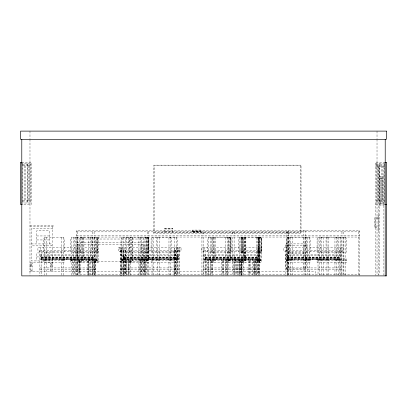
<?xml version="1.0" encoding="UTF-8"?>
<svg xmlns="http://www.w3.org/2000/svg" width="407" height="407" viewBox="0 0 407 407"><rect width="100%" height="100%" fill="white"/><g stroke="black" fill="none" stroke-linecap="round" stroke-linejoin="round"><path stroke-width="0.31" stroke-dasharray="2.04 1.53" d="M31.909 270.726L32.392 266.32L31.939 265.685L31.939 264.402L32.392 263.945L32.392 262.479M52.3 270.726L52.783 266.32L52.325 265.685L52.325 264.402L52.783 263.945L52.783 226.679M123.336 259.223L176.862 259.223L176.913 258.491L123.336 258.491M123.336 257.819L177.172 257.819L177.218 257.092L123.336 257.092M176.862 259.223L176.913 258.491M177.172 257.819L177.218 257.092M125.132 255.621L124.384 259.702L125.132 256.369L123.642 256.369L122.894 259.702L123.642 255.621M177.503 255.621L176.755 259.702L177.503 256.369M120.34 259.702L178.241 259.702L178.988 255.621L120.34 255.621M178.241 259.702L178.988 256.369L175.992 256.369M30.454 270.726L29.97 266.32L30.428 265.685L30.428 264.402L29.97 263.945L32.392 263.945M50.844 270.726L50.361 266.32L50.814 265.685L50.814 264.402L50.361 263.945L50.361 262.479M49.985 271.367L50.621 270.726L52.523 270.726L53.159 271.367M21.785 162.307L31.415 162.307L31.415 204.319L21.785 204.319M385.215 162.307L375.585 162.307L375.585 275.259M20.966 163.604L31.415 163.604M375.585 163.604L386.034 163.604M22.482 164.698L30.474 164.698M376.526 164.698L384.518 164.698M22.868 165.791L27.264 165.791M27.651 165.791L30.474 165.791M376.526 165.791L379.349 165.791M379.736 165.791L384.132 165.791M375.585 166.438L384.808 166.438M378.352 168.071L379.171 168.071L379.171 274.262L378.352 274.262M379.171 176.546L383.882 176.546M380.107 178.347L382.951 178.347M22.868 200.834L27.264 200.834M27.651 200.834L30.474 200.834M376.526 200.834L379.349 200.834M379.736 200.834L384.132 200.834M22.482 201.928L30.474 201.928M376.526 201.928L384.518 201.928M20.966 203.017L31.415 203.017M375.585 203.017L386.034 203.017M380.107 203.297L382.951 203.297M375.585 204.319L385.215 204.319M379.171 205.103L383.882 205.103M379.171 215.466L378.189 215.466L378.189 230.108L379.171 230.108M378.189 217.842L374.308 217.842L374.308 227.737L378.189 227.737M378.189 218.651L375.122 218.651L375.122 226.923L378.189 226.923M29.97 225.392L53.693 225.392L53.159 226.679L29.97 226.679M52.783 228.235L31.258 228.235L31.258 260.923L52.783 260.923M164.672 228.714L172.782 228.714M164.672 229.004L172.782 229.004M192.414 231.115L200.519 231.115M164.672 231.578L172.782 231.578M192.414 231.517L200.519 231.517M192.414 231.715L200.519 231.715M76.277 231.858L359.778 231.858M153.795 232.061L301.038 232.061M153.795 232.443L301.038 232.443M76.277 235.628L359.778 235.628M36.681 235.948L49.344 235.948M76.277 237.047L359.778 237.047M146.744 237.388A1.653 1.542 -90 0 1 148.29 239.041L148.921 239.041L148.921 251.053A1.653 1.542 -90 0 1 147.375 252.706L122.71 252.706A1.653 1.653 0 0 1 121.057 251.053L121.057 239.041A1.653 1.653 0 0 1 122.71 237.388M213.009 252.706A1.653 1.516 -90 0 1 211.487 251.053L211.487 239.041L212.184 239.041A1.653 1.516 -90 0 1 213.7 237.388M228.851 237.388A1.653 1.516 -90 0 1 230.367 239.041L231.064 239.041L231.064 251.053A1.653 1.516 -90 0 1 229.543 252.706L209.254 252.706A1.653 1.653 0 0 1 207.601 251.053L207.601 239.041A1.653 1.653 0 0 1 209.254 237.388M242.353 252.706A1.653 1.435 -90 0 1 240.924 251.053L240.924 239.041L241.794 239.041A1.653 1.435 -90 0 1 243.228 237.388M243.584 252.706A1.653 1.536 -90 0 1 242.048 251.053L242.048 239.041L242.689 239.041A1.653 1.536 -90 0 1 244.231 237.388L244.215 262.434M257.316 237.388A1.653 1.435 -90 0 1 258.75 239.041L259.62 239.041A1.653 1.435 -90 0 0 258.191 237.388L258.165 275.259M259.681 262.434L259.681 237.388A1.653 1.536 -90 0 1 261.187 239.041L261.828 239.041L261.828 251.053A1.653 1.536 -90 0 1 260.292 252.706L240.176 252.706A1.653 1.653 0 0 1 238.522 251.053L238.522 239.041A1.653 1.653 0 0 1 240.176 237.388M36.681 239.942L49.344 239.942M76.994 242.74L144.495 242.74M31.258 243.935L51.552 243.935L51.552 245.864L31.258 245.864M76.994 244.597L144.495 244.597M285.821 245.645L306.405 245.645M343.376 247.39L283.76 247.39L283.76 250.32L343.376 250.32M81.237 237.388A1.653 1.435 -90 0 0 79.803 239.041L79.803 251.053L80.678 251.053A1.653 1.435 -90 0 0 82.107 252.706M96.2 252.706A1.653 1.435 -90 0 0 97.629 251.053L98.504 251.053A1.653 1.435 -90 0 1 97.07 252.706L72.39 252.706A1.653 1.653 0 0 1 70.737 251.053L70.737 239.041A1.653 1.653 0 0 1 72.39 237.388M130.606 262.434L130.606 237.388A1.653 1.542 -90 0 0 129.095 239.041L129.095 251.053L129.726 251.053A1.653 1.542 -90 0 0 131.273 252.706M146.744 252.706A1.653 1.542 -90 0 0 148.29 251.053L148.921 251.053M211.487 251.053L212.184 251.053A1.653 1.516 -90 0 0 213.7 252.706M228.851 252.706A1.653 1.516 -90 0 0 230.367 251.053L231.064 251.053M240.924 251.053L241.794 251.053A1.653 1.435 -90 0 0 243.228 252.706M242.048 251.053L242.689 251.053A1.653 1.536 -90 0 0 244.231 252.706M257.316 252.706A1.653 1.435 -90 0 0 258.75 251.053L259.62 251.053A1.653 1.435 -90 0 1 258.191 252.706M259.651 252.706A1.653 1.536 -90 0 0 261.187 251.053L261.828 251.053M39.886 254.874L95.533 254.874M120.34 254.874L178.988 254.874M203.79 254.874L259.442 254.874M285.745 254.874L341.392 254.874M39.886 255.621L95.533 255.621M203.79 255.621L259.442 255.621M285.745 255.621L341.392 255.621M39.886 256.369L41.382 256.369M94.042 256.369L95.533 256.369M121.841 256.369L123.336 256.369M203.79 256.369L205.286 256.369M257.946 256.369L259.442 256.369M285.745 256.369L287.24 256.369M339.896 256.369L341.392 256.369M36.681 256.929L49.344 256.929M41.382 257.092L94.042 257.092M205.286 257.092L257.946 257.092M287.24 257.092L339.896 257.092M41.382 257.407L94.042 257.407M123.336 257.407L177.152 257.407M205.286 257.407L257.946 257.407M287.24 257.407L339.896 257.407M41.382 257.504L94.042 257.504M123.336 257.504L177.238 257.504M205.286 257.504L257.946 257.504M287.24 257.504L339.896 257.504M41.382 257.819L94.042 257.819M205.286 257.819L257.946 257.819M287.24 257.819L339.896 257.819M41.382 258.491L94.042 258.491M205.286 258.491L257.946 258.491M287.24 258.491L339.896 258.491M41.382 258.811L94.042 258.811M123.336 258.811L176.842 258.811M205.286 258.811L257.946 258.811M287.24 258.811L339.896 258.811M39.886 258.954L96.815 258.933L96.815 260.678M120.34 258.954L178.241 258.954M203.79 258.954L260.526 258.933L260.526 260.678M285.745 258.954L346.632 258.933L346.632 262.434L317.089 262.434L317.089 258.933M41.382 259.223L94.042 259.223M205.286 259.223L257.946 259.223M287.24 259.223L339.896 259.223M41.382 259.244L94.042 259.244M205.286 259.244L257.946 259.244M287.24 259.244L339.896 259.244M39.886 259.702L95.533 259.702M203.79 259.702L259.442 259.702M285.745 259.702L341.392 259.702M43.691 260.678L64.275 260.678M70.737 260.678L97.685 260.678M121.057 260.678L148.041 260.678M151.104 260.678L177.152 260.678M230.199 260.678L204.553 260.678L204.553 258.933M260.953 260.678L232.163 260.678L232.163 258.933M286.162 260.678L310.134 260.678M317.089 260.678L346.632 260.678M78.77 261.762L77.513 261.762L77.513 244.597M79.614 261.762L141.875 261.762M144.002 261.762L142.745 261.762L142.745 244.597M29.97 262.479L52.783 262.479M50.361 263.945L52.783 263.945M30.428 264.402L31.939 264.402M50.814 264.402L52.325 264.402M30.428 265.685L31.939 265.685M50.814 265.685L52.325 265.685M29.97 266.32L32.392 266.32M50.361 266.32L52.783 266.32M39.886 267.933L95.533 267.933M120.34 267.933L178.988 267.933M203.79 267.933L259.442 267.933M285.745 267.933L341.392 267.933M39.886 269.429L95.533 269.429M120.34 269.429L178.988 269.429M203.79 269.429L259.442 269.429M285.745 269.429L341.392 269.429M76.277 274.471L359.778 274.471M32.769 271.367L32.133 270.726L30.23 270.726L29.599 271.367L315.166 271.367L315.166 275.325M384.518 163.604L384.518 203.017M384.132 164.698L384.132 201.928M383.882 166.438L383.882 275.259M382.951 176.546L382.951 205.103M382.839 165.791L382.839 200.834M382.066 178.347L382.066 203.297M381.15 165.791L381.15 200.834M380.988 178.347L380.988 203.297M380.107 176.546L380.107 205.103M379.736 164.698L379.736 201.928M379.349 163.604L379.349 203.017M378.52 165.791L378.52 200.834M378.352 166.438L378.352 275.259M377.431 165.791L377.431 200.834M377.019 131.11L377.019 138.675M377.019 139.306L377.019 275.259M376.526 163.604L376.526 203.017M359.778 275.417L359.778 230.433L76.277 230.433L76.277 275.417M358.358 231.858L358.358 235.628M358.358 237.047L358.358 274.471M345.691 275.259L345.691 237.388L318.03 237.388L318.03 275.259M344.978 258.933L344.978 260.678M343.91 237.388L343.91 275.259M343.386 231.858L343.386 235.628M343.386 237.047L343.386 274.471M342.185 250.32L342.185 251.796L284.951 251.796L284.951 250.32M341.966 231.858L341.966 235.628M341.966 237.047L341.966 274.471M341.392 250.32L341.392 275.89M341.061 258.933L341.061 262.434M340.598 247.39L340.598 250.32M340.115 237.388L340.115 275.259M339.896 250.32L339.896 275.89M339.402 258.933L339.402 260.678M338.334 237.388L338.334 275.259M337.673 258.933L337.673 262.434M336.726 237.388L336.726 275.259M336.019 258.933L336.019 260.678M334.951 237.388L334.951 275.259M328.77 237.388L328.77 275.259M327.701 258.933L327.701 260.678M326.989 237.388L326.989 275.259M326.048 258.933L326.048 262.434M323.194 237.388L323.194 275.259M322.13 258.933L322.13 260.678M321.418 237.388L321.418 275.259M320.472 258.933L320.472 262.434M319.81 237.388L319.81 275.259M318.742 258.933L318.742 260.678M310.134 258.933L310.134 262.434L286.162 262.434L286.162 258.933M309.193 275.259L309.193 237.388L287.108 237.388L287.108 275.259M308.481 258.933L308.481 260.678M307.412 237.388L307.412 275.259M306.746 258.933L306.746 262.434M306.405 247.39L306.405 243.89L285.821 243.89L285.821 247.39M305.805 237.388L305.805 275.259M305.464 230.433L305.464 268.935L286.762 268.935L286.762 230.433M305.092 258.933L305.092 260.678M304.751 245.645L304.751 247.39M304.024 237.388L304.024 275.259M303.683 230.433L303.683 268.935M300.473 231.873L300.473 165.7L154.365 165.7L154.365 231.873M292.272 237.388L292.272 275.259M291.203 258.933L291.203 260.678M290.496 237.388L290.496 275.259M289.55 258.933L289.55 262.434M288.884 237.388L288.884 275.259M288.751 231.858L288.751 235.628M288.751 237.047L288.751 274.471M288.543 230.433L288.543 268.935M287.82 258.933L287.82 260.678M287.474 245.645L287.474 247.39M287.332 231.858L287.332 235.628M287.332 237.047L287.332 274.471M287.24 250.32L287.24 275.89M286.538 247.39L286.538 250.32M285.745 250.32L285.745 275.89M261.187 239.041L261.187 251.053M260.953 237.388L260.953 262.434M260.424 258.933L260.424 262.434M260.231 250.32L260.231 251.796L203.001 251.796L203.001 250.32M259.946 237.388L259.946 262.434M259.544 260.678L259.544 262.434M259.442 250.32L259.442 275.89M259.3 237.388L259.3 262.434M259.198 260.678L259.198 275.259M259.106 258.933L259.106 262.434M258.806 237.388L258.806 262.434M258.75 239.041L258.75 251.053M258.643 247.39L258.643 250.32M258.542 260.678L258.542 275.259M258.14 237.388L258.14 262.434M257.946 250.32L257.946 275.89M257.89 260.678L257.89 262.434M257.712 258.933L257.712 262.434M257.545 260.678L257.545 275.259M257.453 258.933L257.453 260.678M257.265 237.388L257.265 262.434M257.107 258.933L257.107 260.678M256.888 260.678L256.888 275.259M256.385 237.388L256.385 275.259M255.535 260.678L255.535 275.259M255.352 260.678L255.352 262.434M255.026 260.678L255.026 275.259M254.899 258.933L254.884 275.259M254.37 260.678L254.37 275.259M253.993 260.678L253.993 275.259M253.373 260.678L253.373 275.259M252.752 258.933L252.716 275.259M250.753 260.678L250.753 275.259M250.208 258.933L250.208 262.434M249.862 260.678L249.862 275.259M249.211 260.678L249.211 275.259M248.326 260.678L248.326 275.259M247.949 258.933L247.949 260.678M245.869 237.388L245.869 262.434M245.223 237.388L245.223 262.434M245.029 237.388L245.029 262.434M244.154 237.388L244.154 262.434M243.813 260.678L243.813 262.434M243.569 262.434L243.569 237.388A1.653 1.536 -90 0 0 242.048 239.041M243.488 237.388L243.467 275.259M242.811 260.678L242.811 275.259M242.689 239.041L242.689 251.053M242.613 237.388L242.613 262.434M242.241 260.678L242.241 262.434M242.145 258.933L242.16 262.434M241.794 239.041L241.794 251.053M241.244 237.388L241.244 275.259M241.158 260.678L241.158 275.259M240.883 260.678L240.883 275.259M240.7 260.678L240.7 262.434M240.232 260.678L240.232 275.259M240.176 258.933L240.176 260.678M239.886 258.933L239.886 262.434M239.464 275.259L239.464 237.388L261.599 237.388L261.599 262.434L232.382 262.434L232.382 258.933M239.341 260.678L239.341 275.259M239.296 260.678L239.296 275.259M238.639 260.678L238.639 275.259M238.522 258.933L238.522 262.434M237.642 260.678L237.642 275.259M236.986 260.678L236.986 275.259M236.691 258.933L236.691 260.678M236.101 260.678L236.101 275.259M235.76 258.933L235.76 262.434M235.658 258.933L235.658 260.678M235.21 260.678L235.21 275.259M234.559 260.678L234.559 275.259M234.117 231.858L234.117 235.628M234.117 237.047L234.117 274.471M233.669 260.678L233.669 275.259M232.987 258.933L232.987 260.678M232.697 231.858L232.697 235.628M232.697 237.047L232.697 274.471M230.367 239.041L230.367 251.053M230.199 237.388L230.199 262.434M229.665 258.933L229.665 260.678M229.538 258.933L229.538 262.434M229.268 237.388L229.268 262.434M228.683 258.933L228.673 262.434M228.566 237.388L228.566 262.434M228.296 260.678L228.296 275.259M228.185 258.933L228.185 262.434M227.589 260.678L227.589 275.259M227.238 237.388L227.238 275.259M227.04 260.678L227.04 262.434M226.663 260.678L226.663 275.259M226.526 258.933L226.526 260.678M225.956 260.678L225.956 275.259M225.463 237.388L225.463 275.259M223.774 260.678L223.774 275.259M223.555 258.933L223.555 262.434M223.067 260.678L223.067 275.259M222.146 260.678L222.146 275.259M221.377 258.933L221.433 275.259M215.379 237.388L215.379 262.434M214.682 237.388L214.682 262.434M213.751 237.388L213.751 262.434M213.156 260.678L213.156 262.434M213.049 237.388L213.049 262.434M212.836 258.933L212.836 260.678M212.78 260.678L212.78 275.259M212.184 239.041L212.184 251.053M212.072 260.678L212.072 275.259M211.528 260.678L211.528 262.434M211.152 260.678L211.152 275.259M210.663 258.933L210.663 262.434M210.439 260.678L210.439 275.259M210.322 237.388L210.322 275.259M209.254 258.933L209.254 260.678M208.542 275.259L208.542 237.388L230.896 237.388L230.896 262.434L204.68 262.434L204.68 258.933M208.262 260.678L208.262 275.259M207.601 258.933L207.55 275.259M206.629 260.678L206.629 275.259M205.922 260.678L205.922 275.259M205.535 258.933L205.535 260.678M205.286 250.32L205.286 275.89M204.589 247.39L204.589 250.32M203.79 250.32L203.79 275.89M203.358 231.858L203.358 235.628M203.358 237.047L203.358 274.471M201.938 231.858L201.938 235.628M201.938 237.047L201.938 274.471M180.016 250.32L180.016 251.796L119.312 251.796L119.312 250.32M179.472 247.39L179.472 250.32M179.146 250.32L179.146 275.89M178.988 250.32L178.988 275.89M178.571 247.39L178.571 250.32M178.281 250.32L178.281 251.796M177.656 250.32L177.656 275.269M177.574 247.39L177.574 250.32M177.488 250.32L177.488 275.89M177.152 258.933L177.152 262.434L151.104 262.434L151.104 258.933M176.694 247.39L176.694 250.32M176.597 259.702L176.597 259.244L122.09 259.244L122.09 259.702M176.516 259.244L176.516 259.702M176.251 259.244L176.251 259.702M176.211 275.259L176.211 237.388L152.05 237.388L152.05 275.259M175.992 250.32L175.992 275.89M175.91 259.244L175.834 259.702M175.682 250.32L175.682 275.269M175.529 250.32L175.529 275.89M175.254 267.933L175.254 269.429M175.224 259.244L175.224 259.702M175.147 259.244L175.147 259.702M175.096 267.933L175.096 269.429M174.883 259.244L174.883 259.702M174.807 259.244L174.807 259.702M174.517 247.39L174.517 250.32M174.542 259.244L174.542 259.702M174.43 237.388L174.43 275.259M174.196 250.32L174.196 275.89M174.043 250.32L174.043 275.89M172.782 232.366L172.782 228.215L164.672 228.215L164.672 232.366M171.688 258.933L171.688 262.434M170.747 237.388L170.747 275.259M170.034 258.933L170.034 260.678M168.966 237.388L168.966 275.259M159.29 237.388L159.29 275.259M158.221 258.933L158.221 260.678M157.514 237.388L157.514 275.259M156.568 258.933L156.568 262.434M153.826 237.388L153.826 275.259M152.762 258.933L152.762 260.678M148.723 231.858L148.723 235.628M148.723 237.047L148.723 274.471M148.29 239.041L148.29 251.053M148.041 237.388L148.041 262.434M147.639 258.933L147.639 260.678M147.538 258.933L147.538 262.434M147.303 231.858L147.303 235.628M147.303 237.047L147.303 274.471M147.019 237.388L147.019 262.434M146.591 258.933L146.657 262.434M146.383 237.388L146.383 262.434M146.317 260.678L146.317 275.259M146.23 258.933L146.23 262.434M145.675 260.678L145.675 275.259M145.289 237.388L145.289 275.259M144.999 260.678L144.999 262.434M144.826 271.367L144.826 270.874L141.544 270.874L141.544 271.367M144.658 260.678L144.658 275.259M144.577 258.933L144.577 260.678M144.495 271.367L144.495 239.026L76.994 239.026L76.994 271.367M144.002 244.597L144.017 275.259M143.508 237.388L143.508 275.259M142.216 260.678L142.216 275.259M142.109 258.933L142.109 262.434M141.875 244.597L141.875 271.367M141.641 258.933L141.575 275.259M140.7 237.388L140.7 275.259M140.557 260.678L140.557 275.259M139.988 258.933L139.988 260.678M139.916 260.678L139.916 275.259M138.919 237.388L138.919 275.259M132.901 237.388L132.901 262.434M132.265 237.388L132.265 262.434M131.242 262.434L131.242 237.388A1.653 1.542 -90 0 0 129.726 239.041L129.726 251.053M130.886 260.678L130.886 262.434M130.484 258.933L130.54 275.259M129.899 260.678L129.899 275.259M129.228 260.678L129.228 262.434M128.882 260.678L128.882 275.259M128.368 237.388L128.368 275.259M128.241 260.678L128.241 275.259M127.299 258.933L127.299 260.678M126.587 237.388L126.587 275.259M126.445 260.678L126.445 275.259M125.799 260.678L125.799 275.259M125.646 258.933L125.646 262.434M125.285 250.32L125.285 275.269M125.132 250.32L125.132 275.89M124.807 247.39L124.807 250.32M124.786 260.678L124.786 275.259M124.227 259.244L124.227 259.702M124.145 259.244L124.145 259.702M124.14 260.678L124.14 275.259M123.865 258.933L123.865 260.678M123.779 237.388L123.799 275.89M123.642 250.32L123.642 275.89M123.54 259.244L123.54 259.702M123.463 259.244L123.463 259.702M123.336 250.32L123.336 275.89M123.199 259.244L123.199 259.702M123.092 250.32L123.092 251.796M123.118 259.244L123.118 259.702M122.919 258.933L122.919 262.434M122.883 267.933L122.883 269.429M122.817 258.933L122.817 260.678M122.71 258.933L122.71 260.678M122.726 267.933L122.726 269.429M122.634 247.39L122.634 250.32M122.512 259.244L122.512 259.702M122.436 259.244L122.436 259.702M122.171 259.244L122.171 259.702M121.998 275.259L121.998 237.388L148.677 237.388L148.677 262.434L121.057 262.434L121.057 258.933M121.841 250.32L121.841 275.89M121.754 247.39L121.754 250.32M121.673 250.32L121.673 275.89M121.047 250.32L121.047 251.796M120.757 247.39L120.757 250.32M120.34 250.32L120.34 275.89M120.182 250.32L120.182 275.89M119.856 247.39L119.856 250.32M97.685 237.388L97.685 262.434M97.629 251.053L97.629 239.041A1.653 1.435 -90 0 0 96.2 237.388M97.024 262.434L97.024 237.388A1.653 1.435 -90 0 1 98.504 239.041M96.591 258.933L96.591 262.434M96.327 250.32L96.327 251.796L39.092 251.796L39.092 250.32M96.144 237.388L96.144 262.434M95.986 258.933L95.986 260.678M95.777 260.678L95.777 262.434M95.533 250.32L95.533 275.89M95.304 260.678L95.304 275.259M95.202 258.933L95.202 262.434M94.739 247.39L94.739 250.32M94.414 260.678L94.414 275.259M94.256 237.388L94.256 275.259M94.236 260.678L94.236 262.434M94.088 231.858L94.088 235.628M94.088 237.047L94.042 275.89M93.763 260.678L93.763 275.259M93.549 258.933L93.549 260.678M92.872 260.678L92.872 275.259M92.669 231.858L92.669 235.628M92.669 237.047L92.669 274.471M92.481 237.388L92.481 275.259M91.321 258.933L91.321 262.434M90.379 237.388L90.379 275.259M89.667 258.933L89.637 275.259M89.092 258.933L89.092 262.434M88.746 260.678L88.746 275.259M88.599 237.388L88.599 275.259M88.095 260.678L88.095 275.259M87.205 260.678L87.205 275.259M86.833 258.933L86.833 260.678M83.913 237.388L83.913 262.434M83.033 237.388L83.033 262.434M82.372 237.388L82.372 262.434M81.492 237.388L81.492 262.434M81.125 260.678L81.125 262.434M81.024 258.933L81.024 260.678M80.678 251.053L80.678 239.041A1.653 1.435 -90 0 1 82.107 237.388M80.652 260.678L80.652 275.259M79.945 271.367L79.945 270.874L76.664 270.874L76.664 271.367M79.762 260.678L79.762 275.259M79.614 244.597L79.614 271.367M79.584 260.678L79.584 262.434M79.111 260.678L79.111 275.259M78.77 244.597L78.765 262.434M78.22 260.678L78.22 275.259M77.696 231.858L77.696 235.628M77.696 237.047L77.696 274.471M77.34 237.388L77.34 275.259M75.56 237.388L75.56 275.259M74.985 260.678L74.985 275.259M74.618 258.933L74.618 262.434M74.094 260.678L74.094 275.259M73.458 237.388L73.458 275.259M72.553 260.678L72.553 275.259M72.39 258.933L72.39 260.678M71.871 258.933L71.871 260.678M71.683 275.259L71.683 237.388L98.565 237.388L98.565 262.434L70.737 262.434L70.737 258.933M71.266 258.933L71.266 262.434M71.042 258.933L71.042 260.678M64.275 258.933L64.275 262.434L43.691 262.434L43.691 258.933M63.334 275.259L63.334 237.388L44.638 237.388L44.638 275.259M62.622 258.933L62.622 260.678M61.554 237.388L61.554 275.259M49.344 243.935L49.344 230.769L36.681 230.769L36.681 243.935M49.344 260.923L49.344 252.935L36.681 252.935L36.681 260.923M46.413 237.388L46.413 275.259M45.35 258.933L45.35 260.678M41.382 250.32L41.382 275.89M40.685 247.39L40.685 250.32M39.886 250.32L39.886 275.89M30.474 163.604L30.474 203.017M29.981 131.11L29.981 138.675M29.981 139.306L29.981 275.325M29.569 165.791L29.569 200.834M28.48 165.791L28.48 200.834M27.651 163.604L27.651 203.017M27.264 164.698L27.264 201.928M25.85 165.791L25.85 200.834M24.161 165.791L24.161 200.834M22.868 164.698L22.868 201.928M22.482 163.604L22.482 203.017M327.701 237.388A1.653 1.653 0 0 0 326.048 239.041L326.048 251.053A1.653 1.653 0 0 0 327.701 252.706M344.978 237.388A1.653 1.653 0 0 1 346.632 239.041L346.632 251.053A1.653 1.653 0 0 1 344.978 252.706L318.742 252.706A1.653 1.653 0 0 1 317.089 251.053L317.089 239.041A1.653 1.653 0 0 1 318.742 237.388M304.751 268.935A1.653 1.653 0 0 0 306.405 267.282L306.405 255.27A1.653 1.653 0 0 0 304.751 253.617L287.474 253.617A1.653 1.653 0 0 0 285.821 255.27L285.821 267.282A1.653 1.653 0 0 0 287.474 268.935M322.13 237.388A1.653 1.653 0 0 0 320.472 239.041L320.472 251.053A1.653 1.653 0 0 0 322.13 252.706M339.402 237.388A1.653 1.653 0 0 1 341.061 239.041L341.061 251.053A1.653 1.653 0 0 1 339.402 252.706M257.453 237.388A1.653 1.653 0 0 1 259.106 239.041L259.106 251.053A1.653 1.653 0 0 1 257.453 252.706M139.988 237.388A1.653 1.653 0 0 1 141.641 239.041L141.641 251.053A1.653 1.653 0 0 1 139.988 252.706M45.35 237.388A1.653 1.653 0 0 0 43.691 239.041L43.691 251.053A1.653 1.653 0 0 0 45.35 252.706L62.622 252.706A1.653 1.653 0 0 0 64.275 251.053L64.275 239.041A1.653 1.653 0 0 0 62.622 237.388M76.272 237.388A1.653 1.653 0 0 0 74.618 239.041L74.618 251.053A1.653 1.653 0 0 0 76.272 252.706M93.549 237.388A1.653 1.653 0 0 1 95.202 239.041L95.202 251.053A1.653 1.653 0 0 1 93.549 252.706M226.526 237.388A1.653 1.653 0 0 1 228.185 239.041L228.185 251.053A1.653 1.653 0 0 1 226.526 252.706M158.221 237.388A1.653 1.653 0 0 0 156.568 239.041L156.568 251.053A1.653 1.653 0 0 0 158.221 252.706M175.498 237.388A1.653 1.653 0 0 1 177.152 239.041L177.152 251.053A1.653 1.653 0 0 1 175.498 252.706L152.762 252.706A1.653 1.653 0 0 1 151.104 251.053L151.104 239.041A1.653 1.653 0 0 1 152.762 237.388M291.203 237.388A1.653 1.653 0 0 0 289.55 239.041L289.55 251.053A1.653 1.653 0 0 0 291.203 252.706M308.481 237.388A1.653 1.653 0 0 1 310.134 239.041L310.134 251.053A1.653 1.653 0 0 1 308.481 252.706L287.82 252.706A1.653 1.653 0 0 1 286.162 251.053L286.162 239.041A1.653 1.653 0 0 1 287.82 237.388M211.487 239.041A1.653 1.516 -90 0 1 213.009 237.388M229.543 237.388A1.653 1.516 -90 0 1 231.064 239.041M240.924 239.041A1.653 1.435 -90 0 1 242.353 237.388M130.642 252.706A1.653 1.542 -90 0 1 129.095 251.053M147.375 237.388A1.653 1.542 -90 0 1 148.921 239.041M81.237 252.706A1.653 1.435 -90 0 1 79.803 251.053M127.299 237.388A1.653 1.653 0 0 0 125.646 239.041L125.646 251.053A1.653 1.653 0 0 0 127.299 252.706M144.577 237.388A1.653 1.653 0 0 1 146.23 239.041L146.23 251.053A1.653 1.653 0 0 1 144.577 252.706M89.667 237.388A1.653 1.653 0 0 1 91.321 239.041L91.321 251.053A1.653 1.653 0 0 1 89.667 252.706M170.034 237.388A1.653 1.653 0 0 1 171.688 239.041L171.688 251.053A1.653 1.653 0 0 1 170.034 252.706M260.292 237.388A1.653 1.536 -90 0 1 261.828 239.041M336.019 237.388A1.653 1.653 0 0 1 337.673 239.041L337.673 251.053A1.653 1.653 0 0 1 336.019 252.706M305.092 237.388A1.653 1.653 0 0 1 306.746 239.041L306.746 251.053A1.653 1.653 0 0 1 305.092 252.706M124.542 258.491L124.491 259.223L124.542 258.491M124.852 257.092L124.801 257.819L124.852 257.092M301.038 165.13L153.795 165.13L153.795 233.608L301.038 233.608L301.038 165.13M200.519 230.077L192.414 230.077L192.414 232.112L200.519 232.112L200.519 230.077M97.522 247.39L37.902 247.39L37.902 250.32L97.522 250.32L97.522 247.39M181.044 247.39L118.284 247.39L118.284 250.32L181.044 250.32L181.044 247.39M261.426 247.39L201.806 247.39L201.806 250.32L261.426 250.32L261.426 247.39M241.814 275.259L241.814 260.678L241.768 275.259"/><path stroke-width="0.61" d="M22.192 162.307L20.35 162.307L20.35 204.319L22.192 204.319M384.808 162.307L386.65 162.307L386.65 275.89L21.785 275.89L21.785 139.306M384.808 204.319L386.65 204.319M385.215 139.306L385.215 275.89M386.406 131.11L20.594 131.11L20.594 139.306L386.406 139.306L386.406 131.11"/></g></svg>
